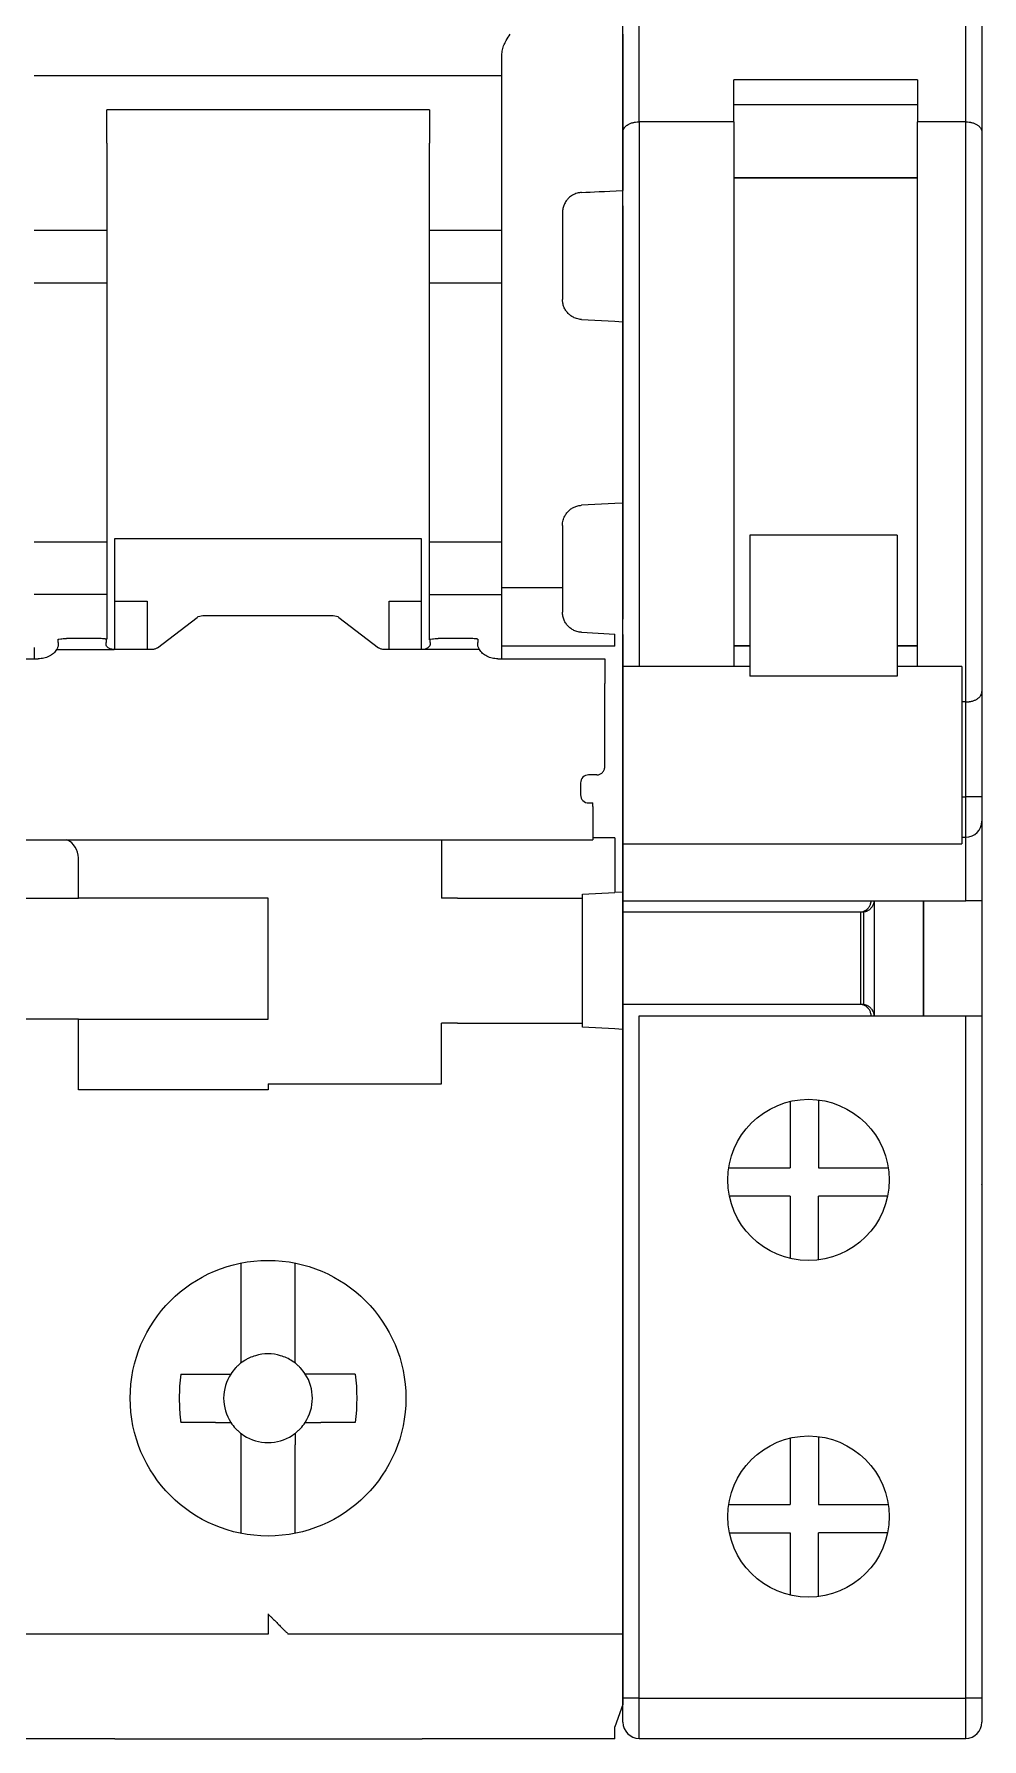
# Model space of a CAD drawing. Header units: millimetres. Extents: x 4137 to 6698, y 1400 to 3585.
# Drawn here: x 4876.71 to 4900.21, y 2550.88 to 2593.16 of the extents above; entities that cross this region are included whole.
import ezdxf

# ---------------------------------------------------------------- set-up
doc = ezdxf.new("R2010")
doc.units = ezdxf.units.MM
doc.layers.add('000-PI-Oprema', color=30, linetype='Continuous', lineweight=5)

msp = doc.modelspace()

# ---------------------------------------------------------------- linework, layer by layer
at = {"layer": '000-PI-Oprema', "color": 0, "linetype": 'ByBlock', "lineweight": 0}
for p, q in [((4891.309, 2590.73), (4891.309, 2617.341)), ((4891.709, 2590.985), (4891.709, 2617.341)), ((4899.809, 2590.985), (4899.809, 2617.341)), ((4900.209, 2617.341), (4900.209, 2590.73)), ((4900.209, 2617.341), (4900.209, 2590.73)), ((4894.059, 2590.985), (4894.059, 2592.026)), ((4898.609, 2592.026), (4894.059, 2592.026)), ((4898.609, 2592.026), (4898.609, 2590.985)), ((4898.609, 2591.41), (4894.059, 2591.41)), ((4891.309, 2577.48), (4891.309, 2590.73)), ((4894.059, 2590.985), (4891.709, 2590.985)), ((4891.709, 2590.985), (4891.709, 2577.48)), ((4894.059, 2590.985), (4894.059, 2577.48)), ((4899.809, 2590.985), (4898.609, 2590.985)), ((4898.609, 2577.48), (4898.609, 2590.985)), ((4899.809, 2576.597), (4899.809, 2590.985)), ((4900.209, 2590.73), (4900.209, 2576.852)), ((4898.609, 2589.597), (4894.059, 2589.597)), ((4898.609, 2589.591), (4894.059, 2589.591)), ((4896.709, 2589.597), (4896.709, 2589.591)), ((4894.459, 2580.732), (4894.459, 2577.234)), ((4898.109, 2580.732), (4894.459, 2580.732)), ((4898.109, 2580.732), (4898.109, 2577.234)), ((4894.059, 2577.991), (4894.459, 2577.991)), ((4894.459, 2577.985), (4894.059, 2577.985)), ((4898.109, 2577.991), (4898.609, 2577.991)), ((4898.609, 2577.985), (4898.109, 2577.985)), ((4891.309, 2551.891), (4891.309, 2577.48)), ((4894.459, 2577.48), (4891.309, 2577.48)), ((4898.109, 2577.234), (4894.459, 2577.234)), ((4899.709, 2577.48), (4898.109, 2577.48)), ((4899.709, 2577.48), (4899.709, 2573.08)), ((4900.209, 2576.852), (4900.209, 2574.241)), ((4899.809, 2576.597), (4899.709, 2576.597)), ((4899.809, 2574.241), (4899.809, 2576.597)), ((4899.709, 2574.241), (4899.809, 2574.241)), ((4900.209, 2574.241), (4899.809, 2574.241)), ((4899.809, 2573.241), (4899.809, 2574.241)), ((4900.209, 2574.241), (4900.209, 2573.641)), ((4900.209, 2573.641), (4900.209, 2571.666)), ((4891.309, 2573.08), (4899.709, 2573.08)), ((4899.709, 2573.241), (4899.809, 2573.241)), ((4899.809, 2571.666), (4899.809, 2573.241)), ((4891.309, 2571.666), (4899.809, 2571.666)), ((4897.536, 2571.666), (4897.536, 2568.816)), ((4898.757, 2571.666), (4898.757, 2568.816)), ((4898.759, 2571.666), (4898.759, 2568.816)), ((4900.209, 2571.666), (4899.809, 2571.666)), ((4900.209, 2571.666), (4900.209, 2568.816)), ((4891.309, 2571.391), (4897.202, 2571.391)), ((4897.202, 2571.391), (4897.274, 2571.391)), ((4897.202, 2571.391), (4897.202, 2569.091)), ((4897.274, 2571.391), (4897.274, 2569.091)), ((4897.288, 2571.391), (4897.274, 2571.391)), ((4897.202, 2569.091), (4891.309, 2569.091)), ((4891.709, 2568.816), (4899.809, 2568.816)), ((4891.709, 2551.891), (4891.709, 2568.816)), ((4897.274, 2569.091), (4897.202, 2569.091)), ((4897.288, 2569.091), (4897.274, 2569.091)), ((4899.809, 2568.816), (4900.209, 2568.816)), ((4899.809, 2551.891), (4899.809, 2568.816)), ((4900.209, 2568.816), (4900.209, 2551.891)), ((4895.458, 2566.689), (4895.458, 2565.041)), ((4896.158, 2566.725), (4896.158, 2565.041)), ((4893.932, 2565.041), (4895.458, 2565.041)), ((4896.158, 2565.041), (4897.887, 2565.041)), ((4895.458, 2564.341), (4893.95, 2564.341)), ((4895.458, 2564.341), (4895.458, 2562.792)), ((4896.158, 2562.756), (4896.158, 2564.341)), ((4897.869, 2564.341), (4896.158, 2564.341)), ((4895.458, 2558.339), (4895.458, 2556.691)), ((4896.158, 2558.375), (4896.158, 2556.691)), ((4893.932, 2556.691), (4895.458, 2556.691)), ((4896.158, 2556.691), (4897.887, 2556.691)), ((4893.95, 2555.991), (4895.458, 2555.991)), ((4895.458, 2555.991), (4895.458, 2554.442)), ((4896.158, 2554.406), (4896.158, 2555.991)), ((4897.869, 2555.991), (4896.158, 2555.991)), ((4891.309, 2551.291), (4891.309, 2551.891)), ((4891.709, 2551.891), (4891.309, 2551.891)), ((4891.709, 2551.891), (4899.809, 2551.891)), ((4891.709, 2550.891), (4891.709, 2551.891)), ((4900.209, 2551.891), (4899.809, 2551.891)), ((4899.809, 2550.891), (4899.809, 2551.891)), ((4900.209, 2551.891), (4900.209, 2551.291)), ((4891.709, 2550.891), (4899.809, 2550.891))]:
    msp.add_line(p, q, dxfattribs=at)
at = {"layer": '000-PI-Oprema', "color": 0, "lineweight": 0}
for p, q in [((4888.309, 2592.13), (4876.709, 2592.13)), ((4878.509, 2590.459), (4878.509, 2591.284)), ((4886.509, 2591.284), (4878.509, 2591.284)), ((4886.509, 2591.284), (4886.509, 2590.459)), ((4878.509, 2590.459), (4878.509, 2588.295)), ((4886.509, 2588.295), (4886.509, 2590.459)), ((4891.309, 2588.902), (4891.309, 2586.028)), ((4876.709, 2588.295), (4878.509, 2588.295)), ((4878.509, 2588.295), (4878.509, 2586.984)), ((4886.509, 2586.984), (4886.509, 2588.295)), ((4886.509, 2588.295), (4888.309, 2588.295)), ((4878.509, 2586.984), (4876.709, 2586.984)), ((4878.509, 2586.984), (4878.509, 2580.572)), ((4886.509, 2580.572), (4886.509, 2586.984)), ((4888.309, 2586.984), (4886.509, 2586.984)), ((4890.283, 2586.082), (4891.109, 2586.039)), ((4891.109, 2586.039), (4891.309, 2586.028)), ((4891.109, 2581.518), (4890.283, 2581.475)), ((4891.309, 2581.528), (4891.109, 2581.518)), ((4891.309, 2581.528), (4891.309, 2580.355)), ((4876.709, 2580.572), (4878.509, 2580.572)), ((4878.509, 2580.572), (4878.509, 2579.261)), ((4878.709, 2579.098), (4878.709, 2580.649)), ((4878.709, 2580.649), (4886.309, 2580.649)), ((4886.309, 2580.649), (4886.309, 2579.098)), ((4886.509, 2580.65), (4886.504, 2580.65)), ((4886.509, 2579.261), (4886.509, 2580.572)), ((4886.509, 2580.572), (4888.309, 2580.572)), ((4878.509, 2579.261), (4876.709, 2579.261)), ((4878.509, 2579.261), (4878.509, 2578.158)), ((4886.509, 2578.137), (4886.509, 2579.261)), ((4886.509, 2579.261), (4888.309, 2579.261)), ((4889.809, 2579.428), (4888.309, 2579.428)), ((4878.709, 2579.098), (4879.509, 2579.098)), ((4878.709, 2577.896), (4878.709, 2579.098)), ((4879.509, 2579.098), (4879.509, 2577.896)), ((4885.509, 2579.098), (4886.309, 2579.098)), ((4885.509, 2577.896), (4885.509, 2579.098)), ((4886.309, 2579.098), (4886.309, 2577.896)), ((4879.768, 2577.941), (4880.751, 2578.694)), ((4880.892, 2578.739), (4884.127, 2578.739)), ((4884.268, 2578.694), (4885.251, 2577.941)), ((4877.309, 2578.073), (4877.309, 2578.151)), ((4878.292, 2578.169), (4877.509, 2578.169)), ((4878.492, 2578.151), (4878.492, 2578.073)), ((4886.526, 2578.073), (4886.526, 2578.151)), ((4887.51, 2578.169), (4886.726, 2578.169)), ((4887.71, 2578.151), (4887.71, 2578.073)), ((4888.309, 2577.678), (4888.309, 2578.101)), ((4890.283, 2578.325), (4891.109, 2578.282)), ((4870.61, 2577.666), (4876.809, 2577.666)), ((4876.709, 2577.949), (4876.709, 2577.666)), ((4877.267, 2577.896), (4878.692, 2577.896)), ((4879.627, 2577.896), (4878.692, 2577.896)), ((4886.326, 2577.896), (4885.392, 2577.896)), ((4887.751, 2577.896), (4886.326, 2577.896)), ((4888.21, 2577.666), (4890.859, 2577.666)), ((4891.109, 2577.982), (4888.309, 2577.982)), ((4890.859, 2577.666), (4890.859, 2577.054)), ((4890.859, 2574.988), (4890.859, 2576.397)), ((4890.659, 2574.789), (4890.459, 2574.789)), ((4890.259, 2574.589), (4890.259, 2574.29)), ((4891.309, 2574.395), (4891.309, 2574.228)), ((4890.459, 2574.091), (4890.559, 2574.091)), ((4890.559, 2574.002), (4890.559, 2574.091)), ((4891.309, 2574.078), (4891.309, 2571.881)), ((4860.959, 2573.181), (4886.459, 2573.181)), ((4886.459, 2573.18), (4890.56, 2573.18)), ((4886.809, 2573.18), (4886.809, 2571.728)), ((4891.109, 2573.228), (4890.559, 2573.228)), ((4891.109, 2573.228), (4891.109, 2571.87)), ((4877.809, 2571.728), (4877.809, 2572.728)), ((4874.709, 2571.728), (4877.809, 2571.728)), ((4878.209, 2571.728), (4877.809, 2571.728)), ((4882.509, 2571.728), (4878.209, 2571.728)), ((4882.509, 2568.728), (4882.509, 2571.728)), ((4887.209, 2571.728), (4886.809, 2571.728)), ((4887.209, 2571.728), (4890.309, 2571.728)), ((4890.309, 2571.828), (4891.109, 2571.87)), ((4890.309, 2571.728), (4890.309, 2571.828)), ((4890.309, 2568.628), (4890.309, 2571.728)), ((4891.309, 2571.881), (4891.109, 2571.87)), ((4891.309, 2571.881), (4891.309, 2568.476)), ((4900.209, 2569.628), (4900.204, 2569.633)), ((4891.314, 2569.428), (4891.309, 2569.428)), ((4877.809, 2568.728), (4874.709, 2568.728)), ((4877.809, 2566.978), (4877.809, 2568.728)), ((4877.809, 2568.728), (4878.209, 2568.728)), ((4878.209, 2568.728), (4882.509, 2568.728)), ((4887.209, 2568.628), (4886.809, 2568.628)), ((4886.809, 2567.128), (4886.809, 2568.628)), ((4887.209, 2568.628), (4890.309, 2568.628)), ((4890.309, 2568.528), (4890.309, 2568.628)), ((4891.109, 2568.486), (4890.309, 2568.528)), ((4891.309, 2568.476), (4891.109, 2568.486)), ((4891.309, 2568.476), (4891.309, 2554.328)), ((4882.509, 2567.128), (4882.509, 2566.978)), ((4882.509, 2567.128), (4886.809, 2567.128)), ((4882.509, 2566.978), (4877.809, 2566.978)), ((4891.309, 2564.828), (4891.314, 2564.828)), ((4900.204, 2564.623), (4900.209, 2564.628)), ((4881.834, 2562.679), (4881.834, 2562.604)), ((4881.834, 2562.604), (4881.834, 2560.484)), ((4883.184, 2562.604), (4883.184, 2562.679)), ((4883.184, 2560.197), (4883.184, 2562.604)), ((4880.346, 2559.928), (4881.203, 2559.928)), ((4884.673, 2559.928), (4883.815, 2559.928)), ((4881.203, 2558.728), (4880.346, 2558.728)), ((4884.673, 2558.728), (4883.815, 2558.728)), ((4881.834, 2558.172), (4881.834, 2556.052)), ((4883.184, 2556.052), (4883.184, 2558.172)), ((4881.834, 2556.052), (4881.834, 2555.977)), ((4883.184, 2555.977), (4883.184, 2556.052)), ((4891.309, 2554.328), (4891.309, 2551.728)), ((4882.509, 2553.478), (4873.709, 2553.478)), ((4891.309, 2553.478), (4883.009, 2553.478)), ((4891.309, 2551.728), (4891.109, 2551.178)), ((4878.709, 2550.878), (4873.909, 2550.878)), ((4878.709, 2550.878), (4886.329, 2550.878)), ((4891.109, 2550.878), (4886.329, 2550.878))]:
    msp.add_line(p, q, dxfattribs=at)
at = {"layer": '000-PI-Oprema', "color": 0, "linetype": 'ByBlock', "lineweight": 0}
for centre in [(4895.909, 2564.741), (4895.909, 2556.391)]:
    msp.add_circle(centre, 2, dxfattribs=at)
at = {"layer": '000-PI-Oprema', "color": 0, "lineweight": 0}
msp.add_circle((4882.509, 2559.328), 3.418, dxfattribs=at)
at = {"layer": '000-PI-Oprema', "color": 0, "linetype": 'ByBlock', "lineweight": 0}
for centre, start, end in [((4899.809, 2573.641), 270, 0), ((4891.709, 2551.291), 180, 270), ((4899.809, 2551.291), 270, 0)]:
    msp.add_arc(centre, 0.4, start, end, dxfattribs=at)
at = {"layer": '000-PI-Oprema', "color": 0, "lineweight": 0}
for centre, radius, start, end in [((4877.309, 2572.728), 0.5, 0, 64.7859), ((4882.509, 2559.328), 1.1, 123.0557, 133.0681), ((4882.509, 2559.328), 1.1, 46.9319, 56.9443), ((4882.509, 2559.328), 1.1, 136.9319, 146.9443), ((4882.509, 2559.328), 1.1, 135, 136.9319), ((4882.509, 2559.328), 1.1, 133.0681, 135), ((4882.509, 2559.328), 1.1, 45, 46.9319), ((4882.509, 2559.328), 1.1, 43.0681, 45), ((4882.509, 2559.328), 1.1, 33.0557, 43.0681), ((4882.509, 2559.328), 1.1, 213.0557, 223.0681), ((4882.509, 2559.328), 1.1, 223.0681, 225), ((4882.509, 2559.328), 1.1, 225, 226.9319), ((4882.509, 2559.328), 1.1, 313.0681, 315), ((4882.509, 2559.328), 1.1, 315, 316.9319), ((4882.509, 2559.328), 1.1, 316.9319, 326.9443), ((4882.509, 2559.328), 1.1, 226.9319, 236.9443), ((4882.509, 2559.328), 1.1, 303.0557, 313.0681)]:
    msp.add_arc(centre, radius, start, end, dxfattribs=at)
for points, knots in [([(4888.309, 2592.671), (4888.31, 2592.692), (4888.312, 2592.736), (4888.327, 2592.802), (4888.348, 2592.868), (4888.378, 2592.935), (4888.429, 2593.034), (4888.476, 2593.109), (4888.509, 2593.161)], [0, 0, 0, 0, 0.117336, 0.242611, 0.377617, 0.505972, 0.652001, 1, 1, 1, 1]), ([(4891.309, 2593.161), (4891.309, 2593.129), (4891.309, 2593.065), (4891.309, 2592.969), (4891.309, 2592.874), (4891.309, 2592.747), (4891.309, 2592.59), (4891.309, 2592.414), (4891.309, 2592.254), (4891.309, 2592.117), (4891.309, 2592.002), (4891.309, 2591.947), (4891.309, 2591.919)], [0, 0, 0, 0, 0.061391, 0.122427, 0.18342, 0.24468, 0.372209, 0.500076, 0.627605, 0.755472, 0.877481, 1, 1, 1, 1]), ([(4888.309, 2592.517), (4888.309, 2592.527), (4888.309, 2592.546), (4888.309, 2592.582), (4888.309, 2592.623), (4888.309, 2592.655), (4888.309, 2592.671)], [0, 0, 0, 0, 0.251193, 0.5, 0.748807, 1, 1, 1, 1]), ([(4888.309, 2589.455), (4888.309, 2589.539), (4888.309, 2589.705), (4888.309, 2589.947), (4888.309, 2590.181), (4888.309, 2590.409), (4888.309, 2590.629), (4888.309, 2590.842), (4888.309, 2591.047), (4888.309, 2591.311), (4888.309, 2591.621), (4888.309, 2591.957), (4888.309, 2592.26), (4888.309, 2592.431), (4888.309, 2592.517)], [0, 0, 0, 0, 0.062754, 0.125301, 0.187708, 0.250043, 0.312375, 0.374772, 0.437302, 0.500033, 0.625237, 0.749935, 0.874674, 1, 1, 1, 1]), ([(4891.309, 2591.919), (4891.309, 2591.882), (4891.309, 2591.809), (4891.309, 2591.689), (4891.309, 2591.563), (4891.309, 2591.428), (4891.309, 2591.287), (4891.309, 2591.138), (4891.309, 2590.982), (4891.309, 2590.764), (4891.309, 2590.475), (4891.309, 2590.103), (4891.309, 2589.708), (4891.309, 2589.425), (4891.309, 2589.284)], [0, 0, 0, 0, 0.062728, 0.125272, 0.18769, 0.250045, 0.312396, 0.374803, 0.437328, 0.500029, 0.625194, 0.749922, 0.874696, 1, 1, 1, 1]), ([(4888.309, 2588.062), (4888.309, 2588.133), (4888.309, 2588.275), (4888.309, 2588.483), (4888.309, 2588.687), (4888.309, 2588.886), (4888.309, 2589.081), (4888.309, 2589.271), (4888.309, 2589.394), (4888.309, 2589.455)], [0, 0, 0, 0, 0.143512, 0.28637, 0.428834, 0.571166, 0.71363, 0.856488, 1, 1, 1, 1]), ([(4890.283, 2589.231), (4890.265, 2589.23), (4890.227, 2589.227), (4890.172, 2589.214), (4890.116, 2589.195), (4890.061, 2589.168), (4890.009, 2589.134), (4889.954, 2589.087), (4889.897, 2589.02), (4889.848, 2588.933), (4889.815, 2588.834), (4889.811, 2588.766), (4889.809, 2588.732)], [0, 0, 0, 0, 0.067869, 0.138425, 0.211987, 0.288836, 0.369219, 0.453352, 0.573685, 0.721104, 0.860335, 1, 1, 1, 1]), ([(4889.809, 2588.732), (4889.809, 2588.666), (4889.809, 2588.535), (4889.809, 2588.334), (4889.809, 2588.197), (4889.809, 2588.129)], [0, 0, 0, 0, 0.333419, 0.666581, 1, 1, 1, 1]), ([(4888.309, 2579.495), (4888.309, 2579.609), (4888.309, 2579.836), (4888.309, 2580.182), (4888.309, 2580.53), (4888.309, 2580.88), (4888.309, 2581.233), (4888.309, 2581.83), (4888.309, 2582.678), (4888.309, 2583.778), (4888.309, 2584.878), (4888.309, 2585.845), (4888.309, 2586.677), (4888.309, 2587.377), (4888.309, 2587.833), (4888.309, 2588.062)], [0, 0, 0, 0, 0.041431, 0.082793, 0.124119, 0.165441, 0.206793, 0.248207, 0.374079, 0.500012, 0.625883, 0.751817, 0.834548, 0.917188, 1, 1, 1, 1]), ([(4889.809, 2588.129), (4889.809, 2588.027), (4889.809, 2587.824), (4889.809, 2587.517), (4889.809, 2587.207), (4889.809, 2586.895), (4889.809, 2586.686), (4889.809, 2586.581)], [0, 0, 0, 0, 0.200123, 0.400061, 0.599939, 0.799877, 1, 1, 1, 1]), ([(4890.283, 2586.082), (4890.262, 2586.084), (4890.221, 2586.087), (4890.16, 2586.103), (4890.091, 2586.129), (4890.018, 2586.171), (4889.946, 2586.233), (4889.887, 2586.308), (4889.843, 2586.393), (4889.815, 2586.485), (4889.811, 2586.549), (4889.809, 2586.581)], [0, 0, 0, 0, 0.082209, 0.16366, 0.245689, 0.369303, 0.493372, 0.618767, 0.744744, 0.872104, 1, 1, 1, 1]), ([(4891.309, 2586.028), (4891.309, 2585.922), (4891.309, 2585.709), (4891.309, 2585.389), (4891.309, 2585.069), (4891.309, 2584.747), (4891.309, 2584.425), (4891.309, 2584.102), (4891.309, 2583.697), (4891.309, 2583.212), (4891.309, 2582.648), (4891.309, 2582.086), (4891.309, 2581.714), (4891.309, 2581.528)], [0, 0, 0, 0, 0.071572, 0.143012, 0.214372, 0.285701, 0.357051, 0.428472, 0.500015, 0.625079, 0.749917, 0.8748, 1, 1, 1, 1]), ([(4889.809, 2580.975), (4889.81, 2580.997), (4889.812, 2581.039), (4889.824, 2581.102), (4889.848, 2581.172), (4889.887, 2581.248), (4889.946, 2581.323), (4890.018, 2581.385), (4890.1, 2581.432), (4890.189, 2581.465), (4890.252, 2581.471), (4890.283, 2581.475)], [0, 0, 0, 0, 0.085573, 0.170275, 0.255463, 0.381339, 0.506835, 0.630803, 0.754517, 0.877108, 1, 1, 1, 1]), ([(4889.809, 2580.975), (4889.809, 2580.87), (4889.809, 2580.661), (4889.809, 2580.349), (4889.809, 2580.04), (4889.809, 2579.732), (4889.809, 2579.529), (4889.809, 2579.428)], [0, 0, 0, 0, 0.200123, 0.400061, 0.599939, 0.799877, 1, 1, 1, 1]), ([(4891.309, 2580.378), (4891.309, 2580.364), (4891.309, 2580.336), (4891.309, 2580.114), (4891.309, 2579.766), (4891.309, 2579.308), (4891.309, 2578.926), (4891.309, 2578.654)], [0, 0, 0, 0, 0.201961, 0.403921, 0.605881, 0.807842, 1, 1, 1, 1]), ([(4888.309, 2578.101), (4888.309, 2578.162), (4888.309, 2578.285), (4888.309, 2578.475), (4888.309, 2578.67), (4888.309, 2578.869), (4888.309, 2579.073), (4888.309, 2579.281), (4888.309, 2579.423), (4888.309, 2579.495)], [0, 0, 0, 0, 0.143512, 0.28637, 0.428834, 0.571166, 0.71363, 0.856488, 1, 1, 1, 1]), ([(4889.809, 2579.428), (4889.809, 2579.359), (4889.809, 2579.223), (4889.809, 2579.021), (4889.809, 2578.89), (4889.809, 2578.824)], [0, 0, 0, 0, 0.333419, 0.666581, 1, 1, 1, 1]), ([(4890.283, 2578.325), (4890.264, 2578.327), (4890.226, 2578.33), (4890.169, 2578.343), (4890.103, 2578.366), (4890.031, 2578.405), (4889.958, 2578.465), (4889.895, 2578.539), (4889.847, 2578.626), (4889.815, 2578.722), (4889.811, 2578.79), (4889.809, 2578.824)], [0, 0, 0, 0, 0.070997, 0.142096, 0.214572, 0.332081, 0.453288, 0.585757, 0.721078, 0.860541, 1, 1, 1, 1]), ([(4877.309, 2578.023), (4877.309, 2578.014), (4877.308, 2577.997), (4877.3, 2577.966), (4877.287, 2577.932), (4877.274, 2577.908), (4877.267, 2577.896)], [0, 0, 0, 0, 0.256458, 0.506841, 0.753776, 1, 1, 1, 1]), ([(4877.309, 2578.151), (4877.309, 2578.156), (4877.331, 2578.16), (4877.405, 2578.167), (4877.457, 2578.169), (4877.509, 2578.169)], [0, 0, 0, 0, 0.5, 0.5, 1, 1, 1, 1]), ([(4878.492, 2578.151), (4878.492, 2578.153), (4878.49, 2578.155), (4878.479, 2578.158), (4878.46, 2578.161), (4878.427, 2578.165), (4878.372, 2578.168), (4878.319, 2578.169), (4878.292, 2578.169)], [0, 0, 0, 0, 0.128148, 0.251094, 0.373747, 0.501054, 0.748354, 1, 1, 1, 1]), ([(4878.692, 2577.896), (4878.679, 2577.897), (4878.652, 2577.898), (4878.614, 2577.907), (4878.579, 2577.921), (4878.539, 2577.945), (4878.5, 2577.983), (4878.495, 2578.009), (4878.492, 2578.023)], [0, 0, 0, 0, 0.128818, 0.251822, 0.37424, 0.501366, 0.746636, 1, 1, 1, 1]), ([(4886.526, 2578.023), (4886.526, 2578.016), (4886.525, 2578.003), (4886.513, 2577.982), (4886.495, 2577.96), (4886.462, 2577.933), (4886.407, 2577.903), (4886.353, 2577.898), (4886.326, 2577.896)], [0, 0, 0, 0, 0.130698, 0.254597, 0.376443, 0.501216, 0.749391, 1, 1, 1, 1]), ([(4886.526, 2578.151), (4886.526, 2578.156), (4886.548, 2578.16), (4886.622, 2578.167), (4886.674, 2578.169), (4886.726, 2578.169)], [0, 0, 0, 0, 0.5, 0.5, 1, 1, 1, 1]), ([(4887.71, 2578.151), (4887.709, 2578.153), (4887.707, 2578.155), (4887.696, 2578.158), (4887.677, 2578.161), (4887.644, 2578.165), (4887.589, 2578.168), (4887.536, 2578.169), (4887.51, 2578.169)], [0, 0, 0, 0, 0.128148, 0.251094, 0.373747, 0.501054, 0.748354, 1, 1, 1, 1]), ([(4887.751, 2577.896), (4887.745, 2577.908), (4887.732, 2577.932), (4887.719, 2577.966), (4887.711, 2577.997), (4887.71, 2578.014), (4887.71, 2578.023)], [0, 0, 0, 0, 0.246224, 0.493159, 0.743542, 1, 1, 1, 1]), ([(4891.309, 2578.272), (4891.309, 2578.201), (4891.309, 2578.059), (4891.309, 2577.852), (4891.309, 2577.651), (4891.309, 2577.456), (4891.309, 2577.267), (4891.309, 2577.085), (4891.309, 2576.908), (4891.309, 2576.681), (4891.309, 2576.415), (4891.309, 2576.125), (4891.309, 2575.862), (4891.309, 2575.712), (4891.309, 2575.637)], [0, 0, 0, 0, 0.062728, 0.125272, 0.18769, 0.250045, 0.312396, 0.374803, 0.437328, 0.500029, 0.625194, 0.749922, 0.874696, 1, 1, 1, 1]), ([(4877.267, 2577.896), (4877.257, 2577.879), (4877.235, 2577.846), (4877.192, 2577.801), (4877.142, 2577.762), (4877.065, 2577.717), (4876.955, 2577.675), (4876.858, 2577.669), (4876.809, 2577.666)], [0, 0, 0, 0, 0.126929, 0.250928, 0.374602, 0.500576, 0.748126, 1, 1, 1, 1]), ([(4879.768, 2577.941), (4879.758, 2577.934), (4879.738, 2577.921), (4879.704, 2577.907), (4879.666, 2577.898), (4879.64, 2577.897), (4879.627, 2577.896)], [0, 0, 0, 0, 0.25487, 0.5, 0.74513, 1, 1, 1, 1]), ([(4885.392, 2577.896), (4885.379, 2577.897), (4885.353, 2577.898), (4885.315, 2577.907), (4885.28, 2577.921), (4885.261, 2577.934), (4885.251, 2577.941)], [0, 0, 0, 0, 0.25487, 0.5, 0.74513, 1, 1, 1, 1]), ([(4888.21, 2577.666), (4888.185, 2577.667), (4888.137, 2577.669), (4888.066, 2577.681), (4887.998, 2577.701), (4887.915, 2577.737), (4887.82, 2577.798), (4887.775, 2577.863), (4887.751, 2577.896)], [0, 0, 0, 0, 0.126929, 0.250928, 0.374602, 0.500576, 0.748126, 1, 1, 1, 1]), ([(4891.309, 2575.637), (4891.309, 2575.624), (4891.309, 2575.597), (4891.309, 2575.55), (4891.309, 2575.497), (4891.309, 2575.417), (4891.309, 2575.302), (4891.309, 2575.142), (4891.309, 2574.966), (4891.309, 2574.78), (4891.309, 2574.588), (4891.309, 2574.46), (4891.309, 2574.395)], [0, 0, 0, 0, 0.061391, 0.122427, 0.18342, 0.24468, 0.372209, 0.500076, 0.627605, 0.755472, 0.877481, 1, 1, 1, 1]), ([(4890.459, 2574.789), (4890.407, 2574.789), (4890.355, 2574.767), (4890.281, 2574.693), (4890.259, 2574.641), (4890.259, 2574.589)], [0, 0, 0, 0, 0.5, 0.5, 1, 1, 1, 1]), ([(4890.659, 2574.789), (4890.673, 2574.789), (4890.699, 2574.791), (4890.737, 2574.802), (4890.771, 2574.821), (4890.811, 2574.854), (4890.851, 2574.909), (4890.857, 2574.961), (4890.859, 2574.988)], [0, 0, 0, 0, 0.128148, 0.251094, 0.373747, 0.501054, 0.748354, 1, 1, 1, 1]), ([(4890.259, 2574.29), (4890.259, 2574.238), (4890.281, 2574.186), (4890.355, 2574.113), (4890.407, 2574.091), (4890.459, 2574.091)], [0, 0, 0, 0, 0.5, 0.5, 1, 1, 1, 1]), ([(4891.309, 2574.228), (4891.309, 2574.215), (4891.309, 2574.189), (4891.309, 2574.152), (4891.309, 2574.116), (4891.309, 2574.084), (4891.309, 2574.08), (4891.309, 2574.078)], [0, 0, 0, 0, 0.169382, 0.332374, 0.500748, 0.7482, 1, 1, 1, 1]), ([(4890.559, 2574.002), (4890.559, 2573.885), (4890.559, 2573.652), (4890.559, 2573.375), (4890.559, 2573.203), (4890.559, 2573.195), (4890.56, 2573.18)], [0, 0, 0, 0, 0.264619, 0.529237, 0.793855, 1, 1, 1, 1]), ([(4883.109, 2560.25), (4883.02, 2560.308), (4882.922, 2560.353), (4882.72, 2560.413), (4882.616, 2560.428), (4882.404, 2560.428), (4882.299, 2560.413), (4882.147, 2560.368), (4882.097, 2560.349), (4882.025, 2560.316), (4882.001, 2560.304), (4881.966, 2560.285), (4881.955, 2560.278), (4881.937, 2560.268), (4881.929, 2560.263), (4881.921, 2560.257), (4881.915, 2560.254), (4881.911, 2560.253), (4881.909, 2560.25)], [0, 0, 0, 0, 0.25, 0.25, 0.5, 0.5, 0.75, 0.75, 0.875, 0.875, 0.9375, 0.9375, 0.96875, 0.96875, 0.984375, 0.992187, 0.992187, 1, 1, 1, 1]), ([(4880.346, 2559.928), (4880.321, 2559.729), (4880.309, 2559.529), (4880.309, 2559.228), (4880.312, 2559.128), (4880.321, 2558.978), (4880.325, 2558.928), (4880.332, 2558.853), (4880.336, 2558.815), (4880.34, 2558.772), (4880.343, 2558.75), (4880.344, 2558.741), (4880.345, 2558.734), (4880.347, 2558.731), (4880.346, 2558.728)], [0, 0, 0, 0, 0.5, 0.5, 0.75, 0.75, 0.875, 0.875, 0.9375, 0.96875, 0.984375, 0.992188, 0.992188, 1, 1, 1, 1]), ([(4881.587, 2559.928), (4881.471, 2559.75), (4881.409, 2559.542), (4881.409, 2559.116), (4881.471, 2558.907), (4881.588, 2558.728)], [0, 0, 0, 0, 0.5, 0.5, 1, 1, 1, 1]), ([(4883.431, 2558.728), (4883.548, 2558.907), (4883.609, 2559.116), (4883.61, 2559.539), (4883.548, 2559.75), (4883.432, 2559.928)], [0, 0, 0, 0, 0.5, 0.5, 1, 1, 1, 1]), ([(4881.909, 2558.406), (4882.087, 2558.29), (4882.295, 2558.229), (4882.72, 2558.228), (4882.931, 2558.29), (4883.109, 2558.406)], [0, 0, 0, 0, 0.5, 0.5, 1, 1, 1, 1]), ([(4882.509, 2553.978), (4882.509, 2553.957), (4882.509, 2553.915), (4882.509, 2553.853), (4882.509, 2553.781), (4882.509, 2553.702), (4882.509, 2553.623), (4882.509, 2553.557), (4882.509, 2553.512), (4882.509, 2553.483), (4882.509, 2553.48), (4882.509, 2553.478)], [0, 0, 0, 0, 0.080758, 0.160392, 0.240099, 0.368585, 0.500066, 0.628554, 0.760036, 0.877963, 1, 1, 1, 1]), ([(4882.509, 2553.978), (4882.53, 2553.958), (4882.568, 2553.92), (4882.62, 2553.867), (4882.663, 2553.824), (4882.721, 2553.767), (4882.788, 2553.699), (4882.865, 2553.623), (4882.927, 2553.56), (4882.974, 2553.513), (4883.004, 2553.484), (4883.008, 2553.48), (4883.009, 2553.478)], [0, 0, 0, 0, 0.090531, 0.16862, 0.234268, 0.287481, 0.430984, 0.554468, 0.680793, 0.795506, 0.900919, 1, 1, 1, 1]), ([(4891.109, 2550.878), (4891.109, 2550.878), (4891.109, 2550.932), (4891.109, 2551.069), (4891.109, 2551.121), (4891.109, 2551.178)], [0, 0, 0, 0, 0.5, 0.5, 0.737757, 0.737757, 0.737757, 0.737757])]:
    msp.add_open_spline(points, degree=3, knots=knots, dxfattribs=at)
at = {"layer": '000-PI-Oprema', "color": 0, "linetype": 'ByBlock', "lineweight": 0}
for points, knots in [([(4891.309, 2590.73), (4891.309, 2590.734), (4891.31, 2590.738), (4891.31, 2590.745), (4891.311, 2590.757), (4891.314, 2590.769), (4891.32, 2590.792), (4891.327, 2590.807), (4891.34, 2590.829), (4891.345, 2590.836), (4891.356, 2590.85), (4891.368, 2590.864), (4891.382, 2590.878), (4891.397, 2590.891), (4891.406, 2590.897), (4891.432, 2590.915), (4891.452, 2590.926), (4891.484, 2590.941), (4891.496, 2590.946), (4891.519, 2590.955), (4891.544, 2590.963), (4891.57, 2590.969), (4891.59, 2590.973), (4891.597, 2590.975), (4891.611, 2590.977), (4891.617, 2590.978), (4891.652, 2590.983), (4891.68, 2590.985), (4891.709, 2590.985)], [0, 0, 0, 0, 0.03125, 0.03125, 0.0625, 0.125, 0.125, 0.25, 0.25, 0.3125, 0.3125, 0.375, 0.4375, 0.4375, 0.5, 0.5, 0.625, 0.625, 0.6875, 0.6875, 0.75, 0.8125, 0.8125, 0.84375, 0.84375, 0.875, 0.875, 1, 1, 1, 1]), ([(4899.809, 2590.985), (4899.838, 2590.985), (4899.867, 2590.983), (4899.901, 2590.978), (4899.908, 2590.977), (4899.922, 2590.975), (4899.929, 2590.973), (4899.949, 2590.969), (4899.975, 2590.963), (4899.999, 2590.955), (4900.023, 2590.946), (4900.034, 2590.941), (4900.067, 2590.926), (4900.087, 2590.915), (4900.113, 2590.897), (4900.121, 2590.891), (4900.137, 2590.878), (4900.151, 2590.864), (4900.163, 2590.85), (4900.174, 2590.836), (4900.179, 2590.829), (4900.192, 2590.807), (4900.199, 2590.792), (4900.205, 2590.769), (4900.207, 2590.757), (4900.209, 2590.745), (4900.209, 2590.738), (4900.209, 2590.734), (4900.209, 2590.73)], [0, 0, 0, 0, 0.125, 0.125, 0.15625, 0.15625, 0.1875, 0.1875, 0.25, 0.3125, 0.3125, 0.375, 0.375, 0.5, 0.5, 0.5625, 0.5625, 0.625, 0.6875, 0.6875, 0.75, 0.75, 0.875, 0.875, 0.9375, 0.96875, 0.96875, 1, 1, 1, 1]), ([(4899.809, 2576.597), (4899.838, 2576.597), (4899.867, 2576.599), (4899.901, 2576.604), (4899.908, 2576.605), (4899.922, 2576.607), (4899.929, 2576.608), (4899.949, 2576.613), (4899.975, 2576.619), (4899.999, 2576.627), (4900.023, 2576.636), (4900.034, 2576.64), (4900.067, 2576.655), (4900.087, 2576.667), (4900.113, 2576.685), (4900.121, 2576.691), (4900.137, 2576.704), (4900.151, 2576.717), (4900.163, 2576.731), (4900.174, 2576.746), (4900.179, 2576.753), (4900.192, 2576.775), (4900.199, 2576.79), (4900.205, 2576.813), (4900.207, 2576.825), (4900.209, 2576.836), (4900.209, 2576.844), (4900.209, 2576.848), (4900.209, 2576.852)], [0, 0, 0, 0, 0.125, 0.125, 0.15625, 0.15625, 0.1875, 0.1875, 0.25, 0.3125, 0.3125, 0.375, 0.375, 0.5, 0.5, 0.5625, 0.5625, 0.625, 0.6875, 0.6875, 0.75, 0.75, 0.875, 0.875, 0.9375, 0.96875, 0.96875, 1, 1, 1, 1]), ([(4897.208, 2571.391), (4897.228, 2571.391), (4897.269, 2571.397), (4897.331, 2571.427), (4897.386, 2571.474), (4897.431, 2571.536), (4897.457, 2571.602), (4897.465, 2571.647), (4897.466, 2571.666)], [0, 0, 0, 0, 0.175586, 0.351172, 0.526758, 0.702344, 0.87793, 1, 1, 1, 1]), ([(4897.535, 2571.666), (4897.534, 2571.654), (4897.532, 2571.642), (4897.528, 2571.62), (4897.525, 2571.61), (4897.52, 2571.59), (4897.516, 2571.581), (4897.505, 2571.552), (4897.496, 2571.535), (4897.48, 2571.51), (4897.474, 2571.501), (4897.462, 2571.486), (4897.45, 2571.471), (4897.436, 2571.458), (4897.423, 2571.446), (4897.416, 2571.441), (4897.394, 2571.425), (4897.38, 2571.416), (4897.359, 2571.406), (4897.352, 2571.404), (4897.338, 2571.399), (4897.331, 2571.397), (4897.311, 2571.392), (4897.299, 2571.391), (4897.288, 2571.391)], [0, 0, 0, 0, 0.07828, 0.07828, 0.144117, 0.144117, 0.209954, 0.209954, 0.341628, 0.341628, 0.407465, 0.407465, 0.473303, 0.53914, 0.53914, 0.604977, 0.604977, 0.736651, 0.736651, 0.802488, 0.802488, 0.868326, 0.868326, 1, 1, 1, 1]), ([(4897.466, 2568.816), (4897.465, 2568.835), (4897.457, 2568.88), (4897.431, 2568.946), (4897.386, 2569.008), (4897.331, 2569.055), (4897.269, 2569.084), (4897.228, 2569.091), (4897.208, 2569.091)], [0, 0, 0, 0, 0.122057, 0.297646, 0.473234, 0.648823, 0.824411, 1, 1, 1, 1]), ([(4897.288, 2569.091), (4897.299, 2569.091), (4897.311, 2569.089), (4897.331, 2569.085), (4897.338, 2569.083), (4897.352, 2569.078), (4897.359, 2569.075), (4897.38, 2569.065), (4897.394, 2569.057), (4897.415, 2569.041), (4897.423, 2569.036), (4897.436, 2569.023), (4897.45, 2569.01), (4897.462, 2568.996), (4897.474, 2568.98), (4897.48, 2568.972), (4897.496, 2568.947), (4897.505, 2568.929), (4897.516, 2568.901), (4897.52, 2568.891), (4897.525, 2568.872), (4897.528, 2568.862), (4897.532, 2568.84), (4897.534, 2568.828), (4897.535, 2568.816)], [0, 0, 0, 0, 0.131674, 0.131674, 0.197511, 0.197511, 0.263348, 0.263348, 0.395022, 0.395022, 0.46086, 0.46086, 0.526697, 0.592534, 0.592534, 0.658371, 0.658371, 0.790045, 0.790045, 0.855882, 0.855882, 0.921719, 0.921719, 1, 1, 1, 1])]:
    msp.add_open_spline(points, degree=3, knots=knots, dxfattribs=at)
at = {"layer": '000-PI-Oprema', "color": 0, "lineweight": 0}
for points in [[(4890.283, 2589.231), (4890.559, 2589.246), (4890.834, 2589.26), (4891.309, 2589.284)], [(4891.309, 2588.902), (4891.309, 2589.132), (4891.309, 2589.269), (4891.309, 2589.284)], [(4880.751, 2578.694), (4880.788, 2578.722), (4880.84, 2578.739), (4880.892, 2578.739)], [(4884.127, 2578.739), (4884.179, 2578.739), (4884.231, 2578.722), (4884.268, 2578.694)], [(4891.309, 2578.272), (4891.309, 2578.287), (4891.309, 2578.424), (4891.309, 2578.654)], [(4877.309, 2578.073), (4877.309, 2578.067), (4877.309, 2578.05), (4877.309, 2578.023)], [(4878.492, 2578.023), (4878.492, 2578.05), (4878.492, 2578.067), (4878.492, 2578.073)], [(4886.526, 2578.073), (4886.526, 2578.067), (4886.526, 2578.05), (4886.526, 2578.023)], [(4887.71, 2578.023), (4887.71, 2578.05), (4887.71, 2578.067), (4887.71, 2578.073)], [(4891.109, 2577.982), (4891.109, 2578.079), (4891.109, 2578.179), (4891.109, 2578.282)], [(4890.859, 2576.397), (4890.859, 2576.631), (4890.859, 2576.873), (4890.859, 2577.054)], [(4881.834, 2560.484), (4881.834, 2560.447), (4881.834, 2560.408), (4881.834, 2560.197)], [(4881.203, 2559.928), (4881.327, 2559.928), (4881.453, 2559.928), (4881.587, 2559.928)], [(4883.815, 2559.928), (4883.692, 2559.928), (4883.565, 2559.928), (4883.431, 2559.928)], [(4884.673, 2559.928), (4884.721, 2559.53), (4884.721, 2559.126), (4884.673, 2558.728)], [(4881.203, 2558.728), (4881.327, 2558.728), (4881.453, 2558.728), (4881.587, 2558.728)], [(4883.431, 2558.728), (4883.565, 2558.728), (4883.692, 2558.728), (4883.815, 2558.728)], [(4881.834, 2558.46), (4881.834, 2558.248), (4881.834, 2558.21), (4881.834, 2558.172)], [(4883.184, 2558.46), (4883.184, 2558.248), (4883.184, 2558.21), (4883.184, 2558.172)]]:
    msp.add_open_spline(points, degree=3, dxfattribs=at)

doc.saveas('drawing.dxf')
